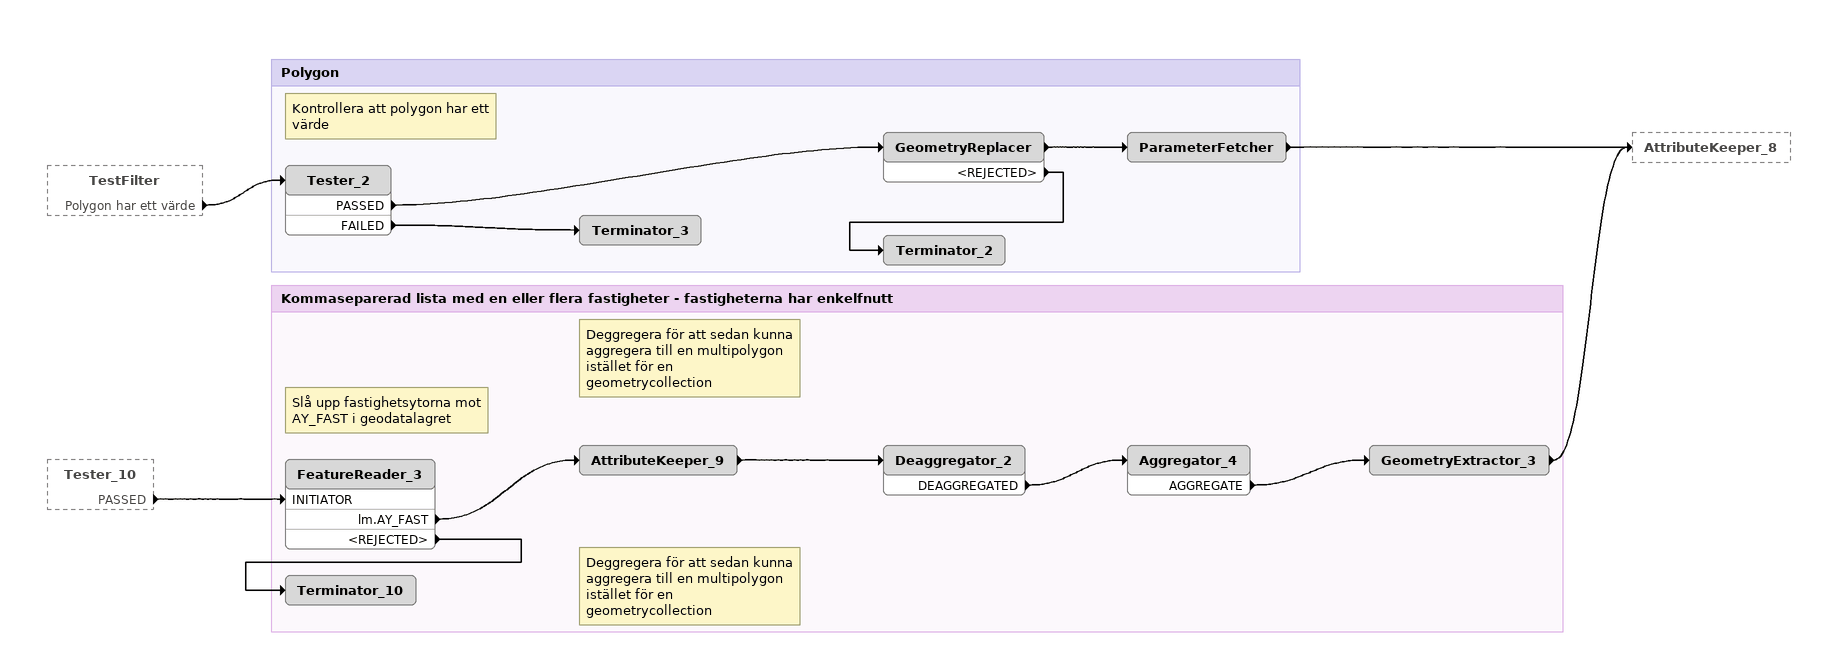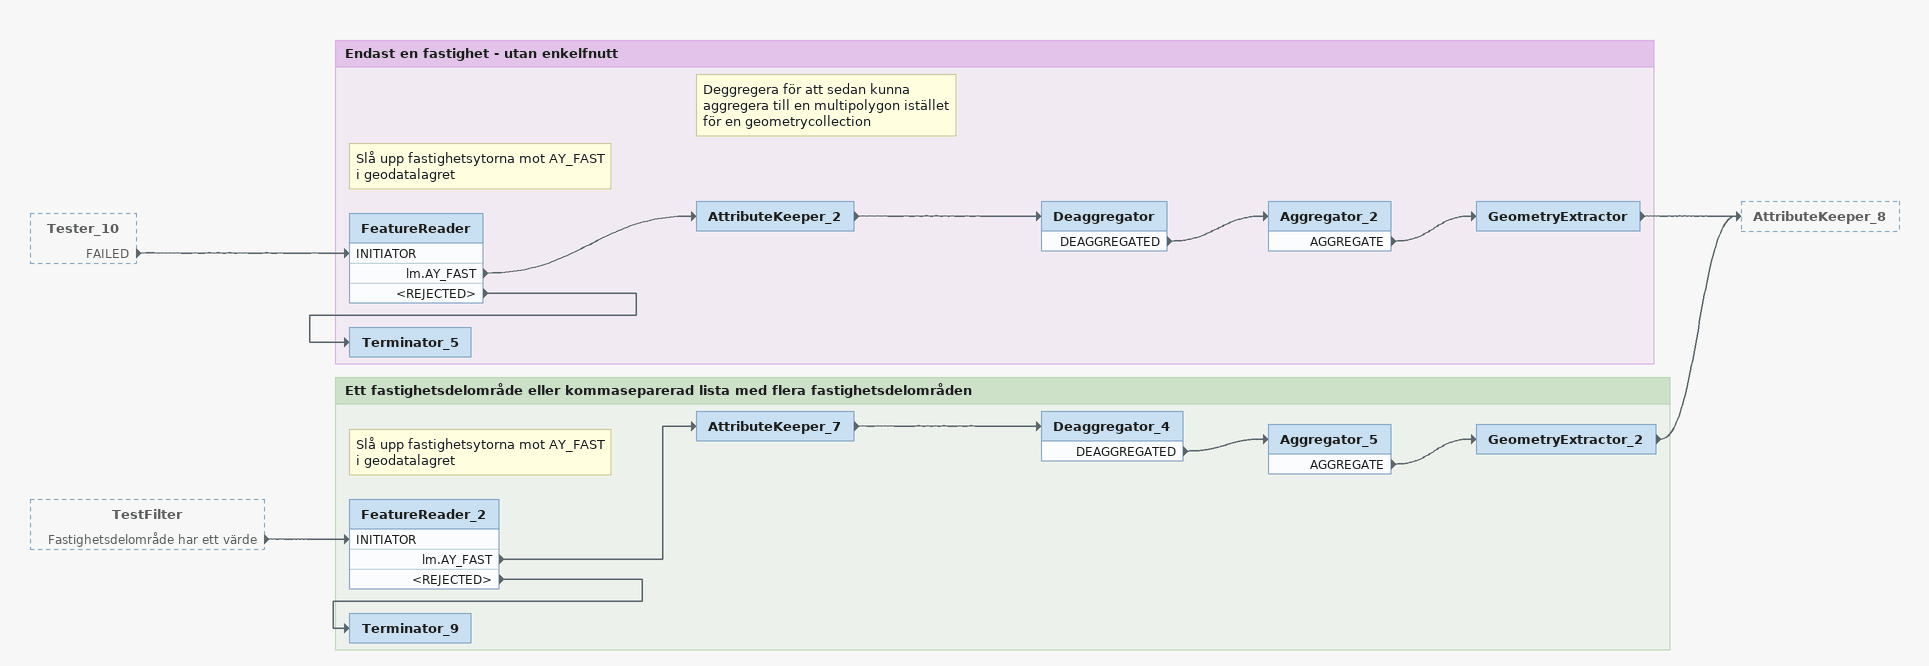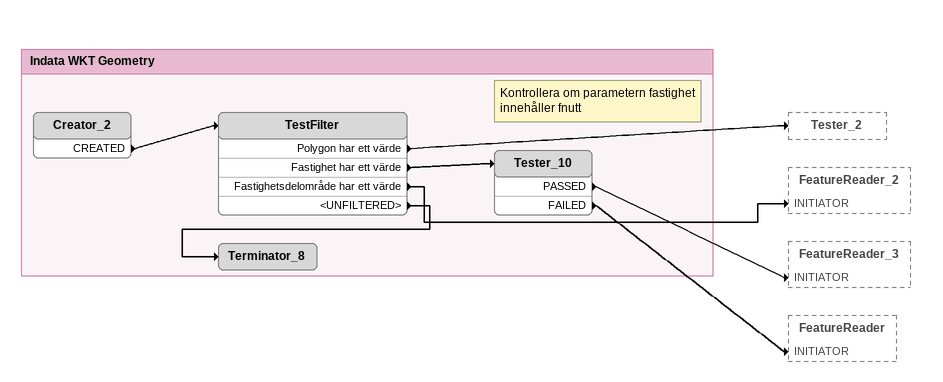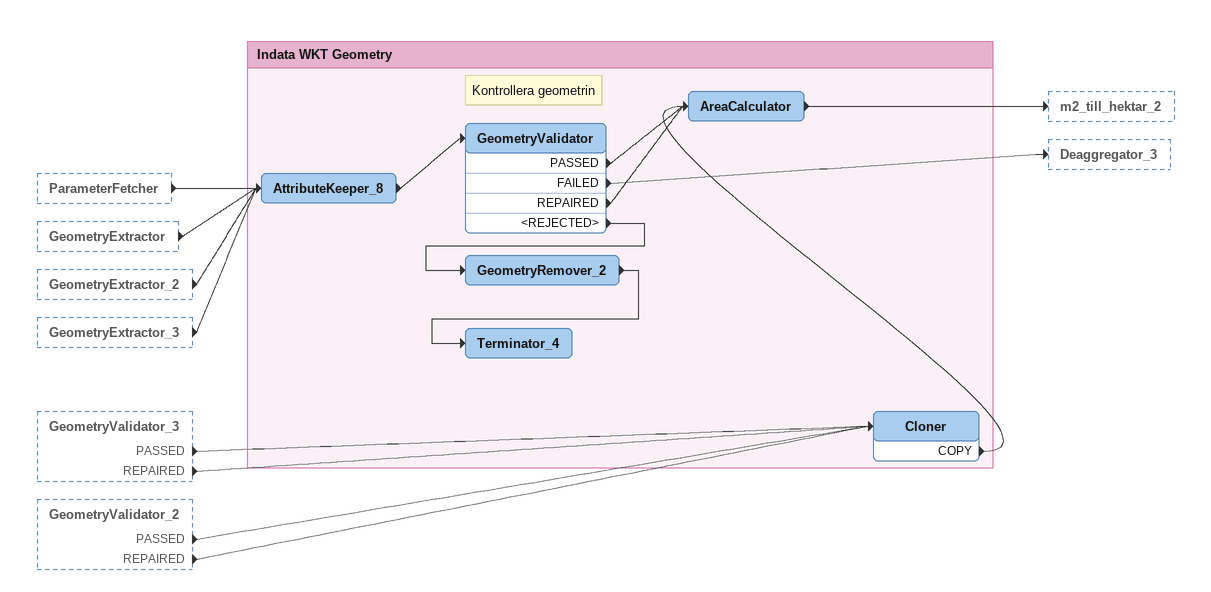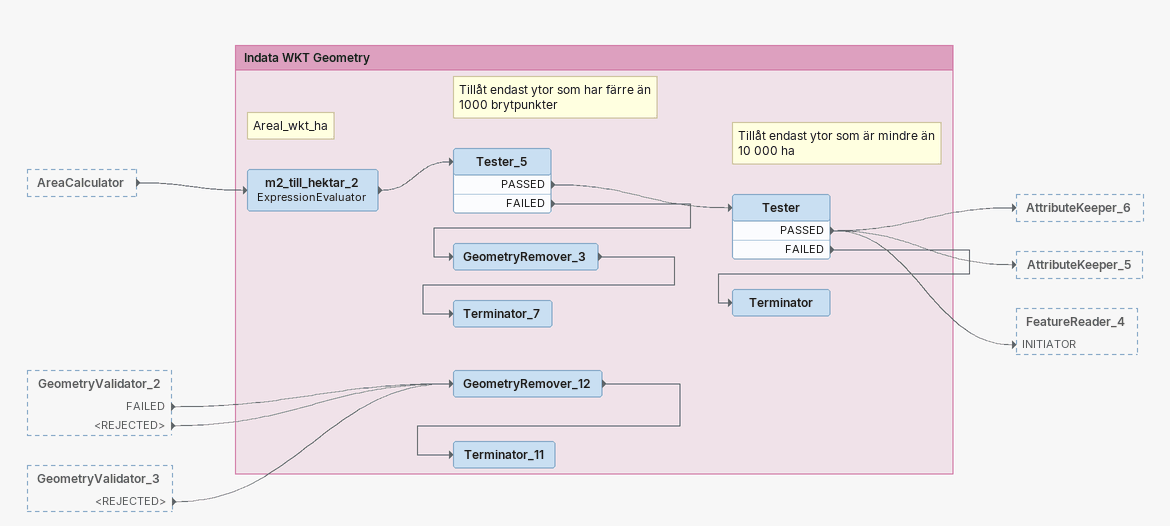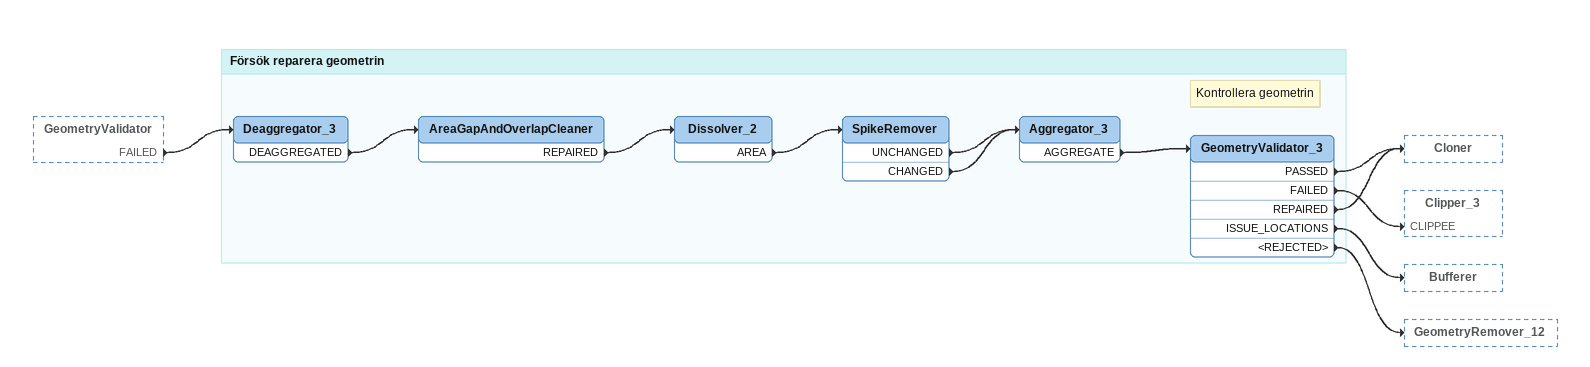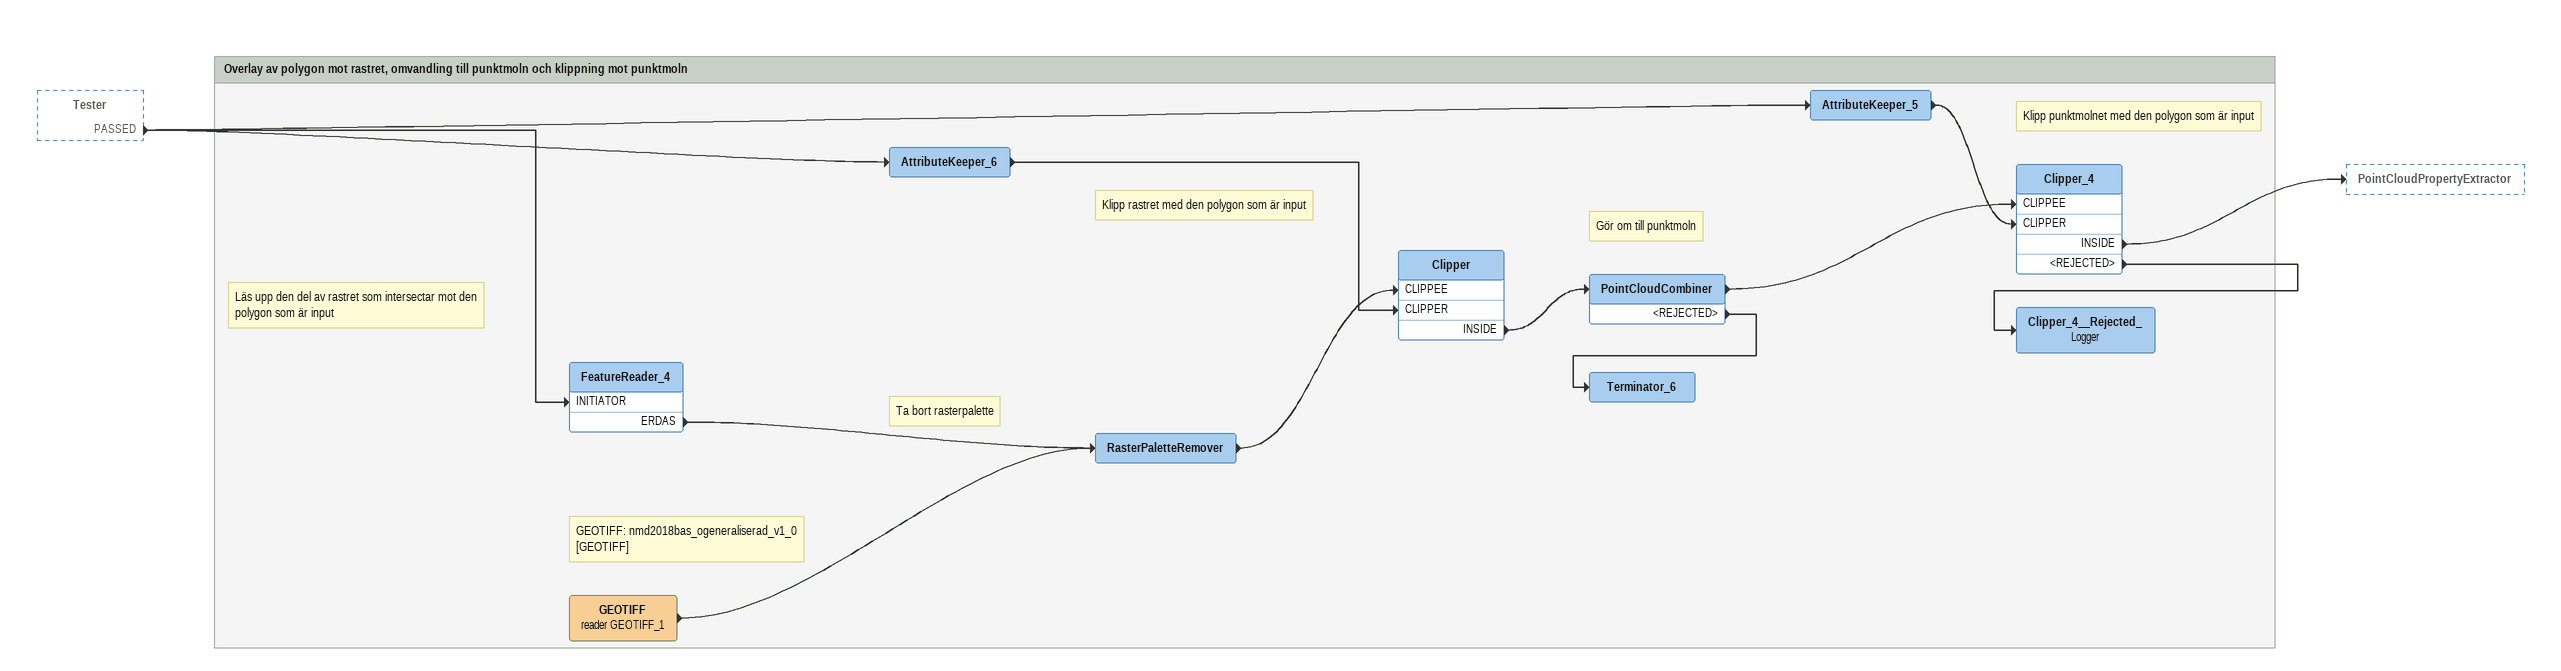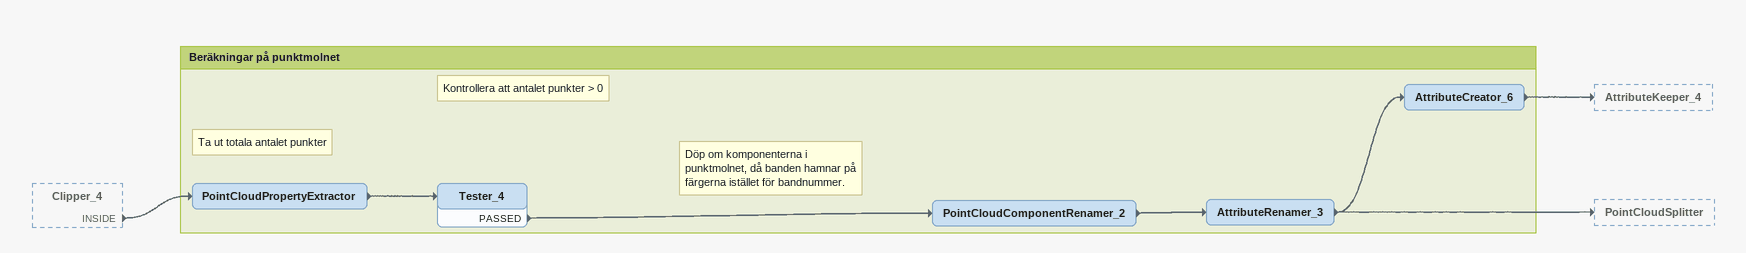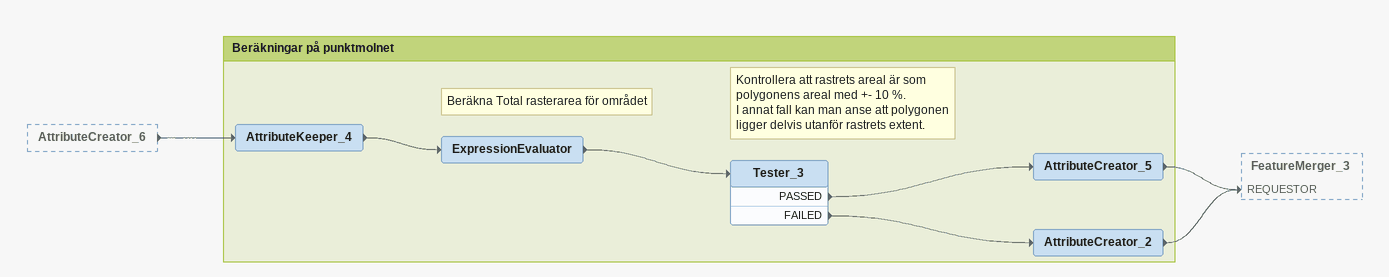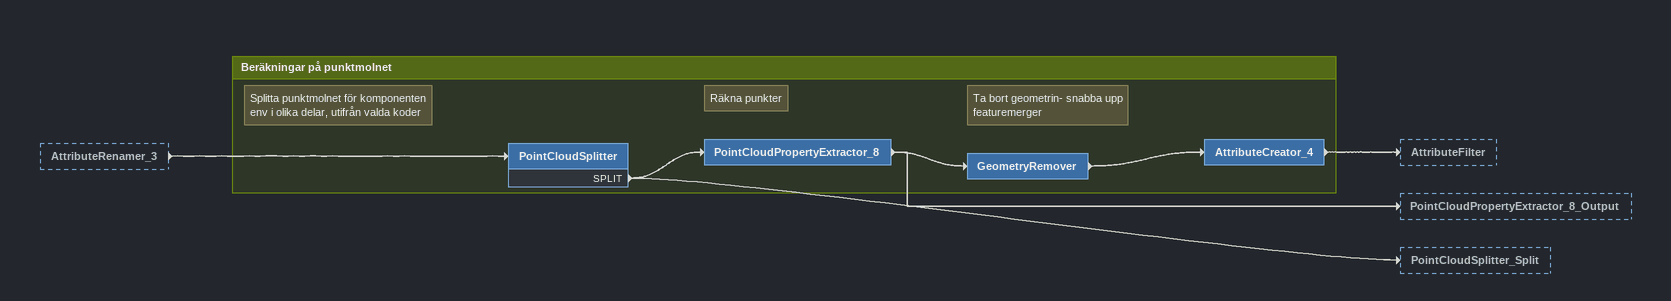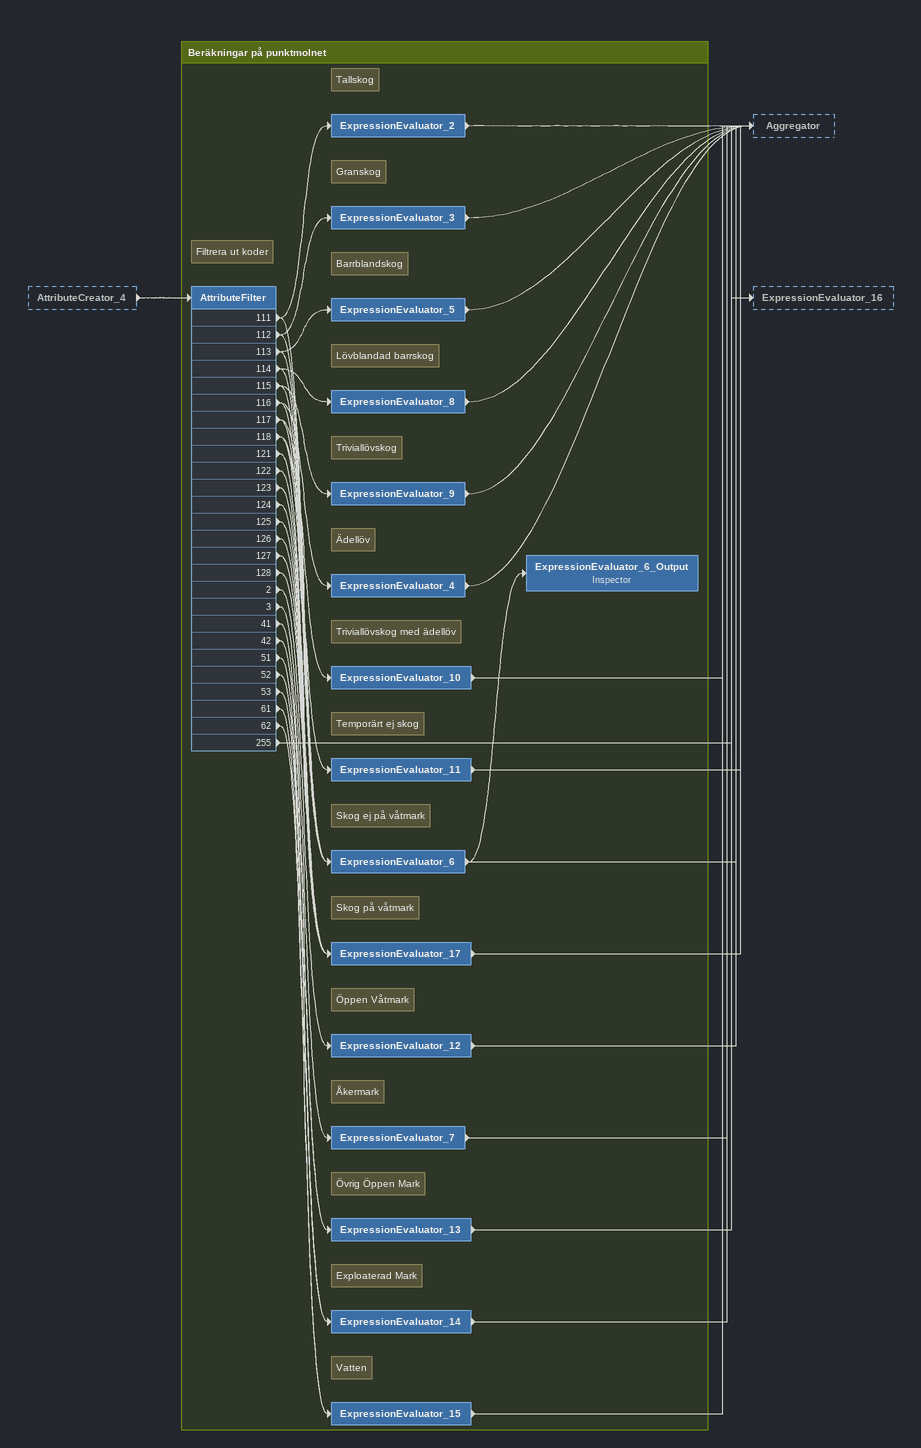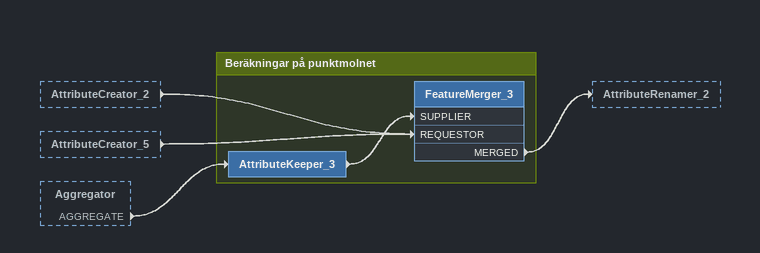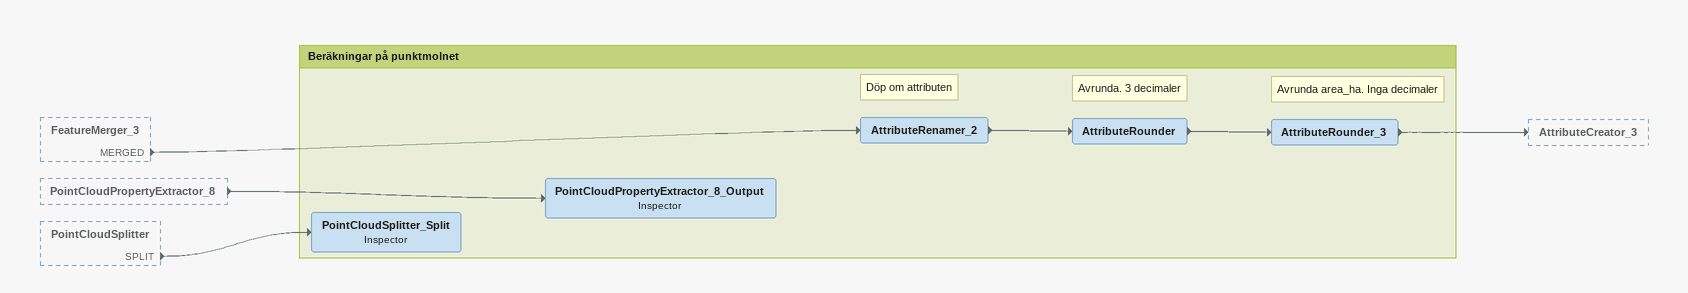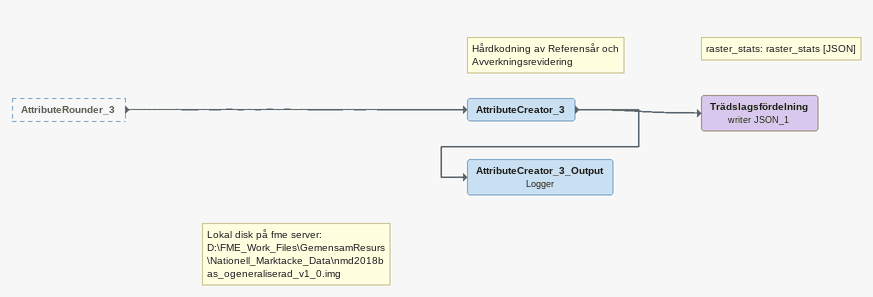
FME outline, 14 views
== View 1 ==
TestFilter [outside]
    Polygon har ett värde -> Tester_2
Tester_10 [outside]
    PASSED -> FeatureReader_3 [INITIATOR]

Bookmark: Polygon
Note: Kontrollera att polygon har ett värde
Tester_2
    PASSED -> GeometryReplacer
    FAILED -> Terminator_3
GeometryReplacer
    -> ParameterFetcher
    <REJECTED> -> Terminator_2
ParameterFetcher
    -> AttributeKeeper_8
Terminator_2
Terminator_3

Bookmark: Kommaseparerad lista med en eller flera fastigheter - fastigheterna har enkelfnutt
Note: Slå upp fastighetsytorna mot AY_FAST i geodatalagret
FeatureReader_3
    lm.AY_FAST -> AttributeKeeper_9
    <REJECTED> -> Terminator_10
Note: Deggregera för att sedan kunna aggregera till en multipolygon istället för en geometrycollection
AttributeKeeper_9
    -> Deaggregator_2
Note: Deggregera för att sedan kunna aggregera till en multipolygon istället för en geometrycollection
Deaggregator_2
    DEAGGREGATED -> Aggregator_4
Aggregator_4
    AGGREGATE -> GeometryExtractor_3
GeometryExtractor_3
    -> AttributeKeeper_8
Terminator_10

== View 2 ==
Tester_10 [outside]
    FAILED -> FeatureReader [INITIATOR]
TestFilter [outside]
    Fastighetsdelområde har ett värde -> FeatureReader_2 [INITIATOR]

Bookmark: Endast en fastighet - utan enkelfnutt
Note: Slå upp fastighetsytorna mot AY_FAST i geodatalagret
FeatureReader
    lm.AY_FAST -> AttributeKeeper_2
    <REJECTED> -> Terminator_5
AttributeKeeper_2
    -> Deaggregator
Note: Deggregera för att sedan kunna aggregera till en multipolygon istället för en geometrycollection
Deaggregator
    DEAGGREGATED -> Aggregator_2
Aggregator_2
    AGGREGATE -> GeometryExtractor
GeometryExtractor
    -> AttributeKeeper_8
Terminator_5

Bookmark: Ett fastighetsdelområde eller kommaseparerad lista med flera fastighetsdelområden
Note: Slå upp fastighetsytorna mot AY_FAST i geodatalagret
FeatureReader_2
    lm.AY_FAST -> AttributeKeeper_7
    <REJECTED> -> Terminator_9
AttributeKeeper_7
    -> Deaggregator_4
Deaggregator_4
    DEAGGREGATED -> Aggregator_5
Aggregator_5
    AGGREGATE -> GeometryExtractor_2
GeometryExtractor_2
    -> AttributeKeeper_8
Terminator_9

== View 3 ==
Bookmark: Indata WKT Geometry
Creator_2
    CREATED -> TestFilter
TestFilter
    Polygon har ett värde -> Tester_2
    Fastighet har ett värde -> Tester_10
    Fastighetsdelområde har ett värde -> FeatureReader_2 [INITIATOR]
    <UNFILTERED> -> Terminator_8
Note: Kontrollera om parametern fastighet innehåller fnutt
Tester_10
    PASSED -> FeatureReader_3 [INITIATOR]
    FAILED -> FeatureReader [INITIATOR]
Terminator_8

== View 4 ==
ParameterFetcher [outside]
    -> AttributeKeeper_8
GeometryExtractor [outside]
    -> AttributeKeeper_8
GeometryExtractor_2 [outside]
    -> AttributeKeeper_8
GeometryExtractor_3 [outside]
    -> AttributeKeeper_8
GeometryValidator_3 [outside]
    PASSED -> Cloner
    REPAIRED -> Cloner
GeometryValidator_2 [outside]
    PASSED -> Cloner
    REPAIRED -> Cloner

Bookmark: Indata WKT Geometry
AttributeKeeper_8
    -> GeometryValidator
Note: Kontrollera geometrin
GeometryValidator
    PASSED -> AreaCalculator
    FAILED -> Deaggregator_3
    REPAIRED -> AreaCalculator
    <REJECTED> -> GeometryRemover_2
GeometryRemover_2
    -> Terminator_4
Terminator_4
Cloner
    COPY -> AreaCalculator
AreaCalculator
    -> m2_till_hektar_2

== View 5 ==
AreaCalculator [outside]
    -> m2_till_hektar_2
GeometryValidator_2 [outside]
    FAILED -> GeometryRemover_12
    <REJECTED> -> GeometryRemover_12
GeometryValidator_3 [outside]
    <REJECTED> -> GeometryRemover_12

Bookmark: Indata WKT Geometry
Note: Areal_wkt_ha
m2_till_hektar_2: ExpressionEvaluator
    -> Tester_5
Note: Tillåt endast ytor som har färre än 1000 brytpunkter
Tester_5
    PASSED -> Tester
    FAILED -> GeometryRemover_3
Note: Tillåt endast ytor som är mindre än 10 000 ha
Tester
    PASSED -> AttributeKeeper_6
    PASSED -> AttributeKeeper_5
    PASSED -> FeatureReader_4 [INITIATOR]
    FAILED -> Terminator
Terminator
GeometryRemover_3
    -> Terminator_7
Terminator_7
GeometryRemover_12
    -> Terminator_11
Terminator_11

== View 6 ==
GeometryValidator [outside]
    FAILED -> Deaggregator_3

Bookmark: Försök reparera geometrin
Deaggregator_3
    DEAGGREGATED -> AreaGapAndOverlapCleaner
AreaGapAndOverlapCleaner
    REPAIRED -> Dissolver_2
Dissolver_2
    AREA -> SpikeRemover
SpikeRemover
    UNCHANGED -> Aggregator_3
    CHANGED -> Aggregator_3
Aggregator_3
    AGGREGATE -> GeometryValidator_3
Note: Kontrollera geometrin
GeometryValidator_3
    PASSED -> Cloner
    FAILED -> Clipper_3 [CLIPPEE]
    REPAIRED -> Cloner
    ISSUE_LOCATIONS -> Bufferer
    <REJECTED> -> GeometryRemover_12

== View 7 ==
Tester [outside]
    PASSED -> AttributeKeeper_6
    PASSED -> AttributeKeeper_5
    PASSED -> FeatureReader_4 [INITIATOR]

Bookmark: Overlay av polygon mot rastret, omvandling till punktmoln och klippning mot punktmoln
AttributeKeeper_5
    -> Clipper_4 [CLIPPER]
AttributeKeeper_6
    -> Clipper [CLIPPER]
Note: Läs upp den del av rastret som intersectar mot den polygon som är input
FeatureReader_4
    ERDAS -> RasterPaletteRemover
Note: GEOTIFF: nmd2018bas_ogeneraliserad_v1_0 [GEOTIFF]
GEOTIFF (reader GEOTIFF_1)
    -> RasterPaletteRemover
Note: Ta bort rasterpalette
RasterPaletteRemover
    -> Clipper [CLIPPEE]
Note: Klipp rastret med den polygon som är input
Clipper
    INSIDE -> PointCloudCombiner
Note: Gör om till punktmoln
PointCloudCombiner
    -> Clipper_4 [CLIPPEE]
    <REJECTED> -> Terminator_6
Note: Klipp punktmolnet med den polygon som är input
Clipper_4
    INSIDE -> PointCloudPropertyExtractor
    <REJECTED> -> Clipper_4__Rejected_
Clipper_4__Rejected_: Logger
Terminator_6

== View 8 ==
Clipper_4 [outside]
    INSIDE -> PointCloudPropertyExtractor

Bookmark: Beräkningar på punktmolnet
Note: Ta ut totala antalet punkter
PointCloudPropertyExtractor
    -> Tester_4
Note: Kontrollera att antalet punkter > 0
Tester_4
    PASSED -> PointCloudComponentRenamer_2
Note: Döp om komponenterna i punktmolnet, då banden hamnar på färgerna istället för bandnummer.
PointCloudComponentRenamer_2
    -> AttributeRenamer_3
AttributeRenamer_3
    -> AttributeCreator_6
    -> PointCloudSplitter
AttributeCreator_6
    -> AttributeKeeper_4

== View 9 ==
AttributeCreator_6 [outside]
    -> AttributeKeeper_4

Bookmark: Beräkningar på punktmolnet
AttributeKeeper_4
    -> ExpressionEvaluator
Note: Beräkna Total rasterarea för området
ExpressionEvaluator
    -> Tester_3
Note: Kontrollera att rastrets areal är som polygonens areal med +- 10 %. / I annat fall kan man anse att polygonen ligger delvis utanför rastrets extent.
Tester_3
    PASSED -> AttributeCreator_5
    FAILED -> AttributeCreator_2
AttributeCreator_5
    -> FeatureMerger_3 [REQUESTOR]
AttributeCreator_2
    -> FeatureMerger_3 [REQUESTOR]

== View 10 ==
AttributeRenamer_3 [outside]
    -> PointCloudSplitter

Bookmark: Beräkningar på punktmolnet
Note: Splitta punktmolnet för komponenten env i olika delar, utifrån valda koder
PointCloudSplitter
    SPLIT -> PointCloudPropertyExtractor_8
    SPLIT -> PointCloudSplitter_Split
Note: Räkna punkter
PointCloudPropertyExtractor_8
    -> GeometryRemover
    -> PointCloudPropertyExtractor_8_Output
Note: Ta bort geometrin- snabba upp featuremerger
GeometryRemover
    -> AttributeCreator_4
AttributeCreator_4
    -> AttributeFilter

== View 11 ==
AttributeCreator_4 [outside]
    -> AttributeFilter

Bookmark: Beräkningar på punktmolnet
Note: Filtrera ut koder
AttributeFilter
    111 -> ExpressionEvaluator_2
    111 -> ExpressionEvaluator_6
    112 -> ExpressionEvaluator_3
    112 -> ExpressionEvaluator_6
    113 -> ExpressionEvaluator_5
    113 -> ExpressionEvaluator_6
    114 -> ExpressionEvaluator_8
    114 -> ExpressionEvaluator_6
    115 -> ExpressionEvaluator_9
    115 -> ExpressionEvaluator_6
    116 -> ExpressionEvaluator_4
    116 -> ExpressionEvaluator_6
    117 -> ExpressionEvaluator_10
    117 -> ExpressionEvaluator_6
    118 -> ExpressionEvaluator_11
    118 -> ExpressionEvaluator_6
    121 -> ExpressionEvaluator_17
    122 -> ExpressionEvaluator_17
    123 -> ExpressionEvaluator_17
    124 -> ExpressionEvaluator_17
    125 -> ExpressionEvaluator_17
    126 -> ExpressionEvaluator_17
    127 -> ExpressionEvaluator_17
    128 -> ExpressionEvaluator_17
    2 -> ExpressionEvaluator_12
    3 -> ExpressionEvaluator_7
    41 -> ExpressionEvaluator_13
    42 -> ExpressionEvaluator_13
    51 -> ExpressionEvaluator_14
    52 -> ExpressionEvaluator_14
    53 -> ExpressionEvaluator_14
    61 -> ExpressionEvaluator_15
    62 -> ExpressionEvaluator_15
    255 -> ExpressionEvaluator_16
Note: Tallskog
ExpressionEvaluator_2
    -> Aggregator
Note: Granskog
ExpressionEvaluator_3
    -> Aggregator
Note: Barrblandskog
ExpressionEvaluator_5
    -> Aggregator
Note: Lövblandad barrskog
ExpressionEvaluator_8
    -> Aggregator
Note: Triviallövskog
ExpressionEvaluator_9
    -> Aggregator
Note: Ädellöv
ExpressionEvaluator_4
    -> Aggregator
Note: Triviallövskog med ädellöv
ExpressionEvaluator_10
    -> Aggregator
Note: Temporärt ej skog
ExpressionEvaluator_11
    -> Aggregator
Note: Skog ej på våtmark
ExpressionEvaluator_6
    -> Aggregator
    -> ExpressionEvaluator_6_Output
ExpressionEvaluator_6_Output: Inspector
Note: Skog på våtmark
ExpressionEvaluator_17
    -> Aggregator
Note: Öppen Våtmark
ExpressionEvaluator_12
    -> Aggregator
Note: Åkermark
ExpressionEvaluator_7
    -> Aggregator
Note: Övrig Öppen Mark
ExpressionEvaluator_13
    -> Aggregator
Note: Exploaterad Mark
ExpressionEvaluator_14
    -> Aggregator
Note: Vatten
ExpressionEvaluator_15
    -> Aggregator

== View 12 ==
AttributeCreator_2 [outside]
    -> FeatureMerger_3 [REQUESTOR]
AttributeCreator_5 [outside]
    -> FeatureMerger_3 [REQUESTOR]
Aggregator [outside]
    AGGREGATE -> AttributeKeeper_3

Bookmark: Beräkningar på punktmolnet
AttributeKeeper_3
    -> FeatureMerger_3 [SUPPLIER]
FeatureMerger_3
    MERGED -> AttributeRenamer_2

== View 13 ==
FeatureMerger_3 [outside]
    MERGED -> AttributeRenamer_2
PointCloudPropertyExtractor_8 [outside]
    -> PointCloudPropertyExtractor_8_Output
PointCloudSplitter [outside]
    SPLIT -> PointCloudSplitter_Split

Bookmark: Beräkningar på punktmolnet
Note: Döp om attributen
AttributeRenamer_2
    -> AttributeRounder
Note: Avrunda. 3 decimaler
AttributeRounder
    -> AttributeRounder_3
Note: Avrunda area_ha. Inga decimaler
AttributeRounder_3
    -> AttributeCreator_3
PointCloudPropertyExtractor_8_Output: Inspector
PointCloudSplitter_Split: Inspector

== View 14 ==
AttributeRounder_3 [outside]
    -> AttributeCreator_3
Note: Hårdkodning av Referensår och Avverkningsrevidering
AttributeCreator_3
    -> Trädslagsfördelning (writer JSON_1)
    -> AttributeCreator_3_Output
Note: raster_stats: raster_stats [JSON]
Trädslagsfördelning (writer JSON_1)
Note: Lokal disk på fme server: / D:\FME_Work_Files\GemensamResurs\Nationell_Marktacke_Data\nmd2018bas_ogeneraliserad_v1_0.img
AttributeCreator_3_Output: Logger
